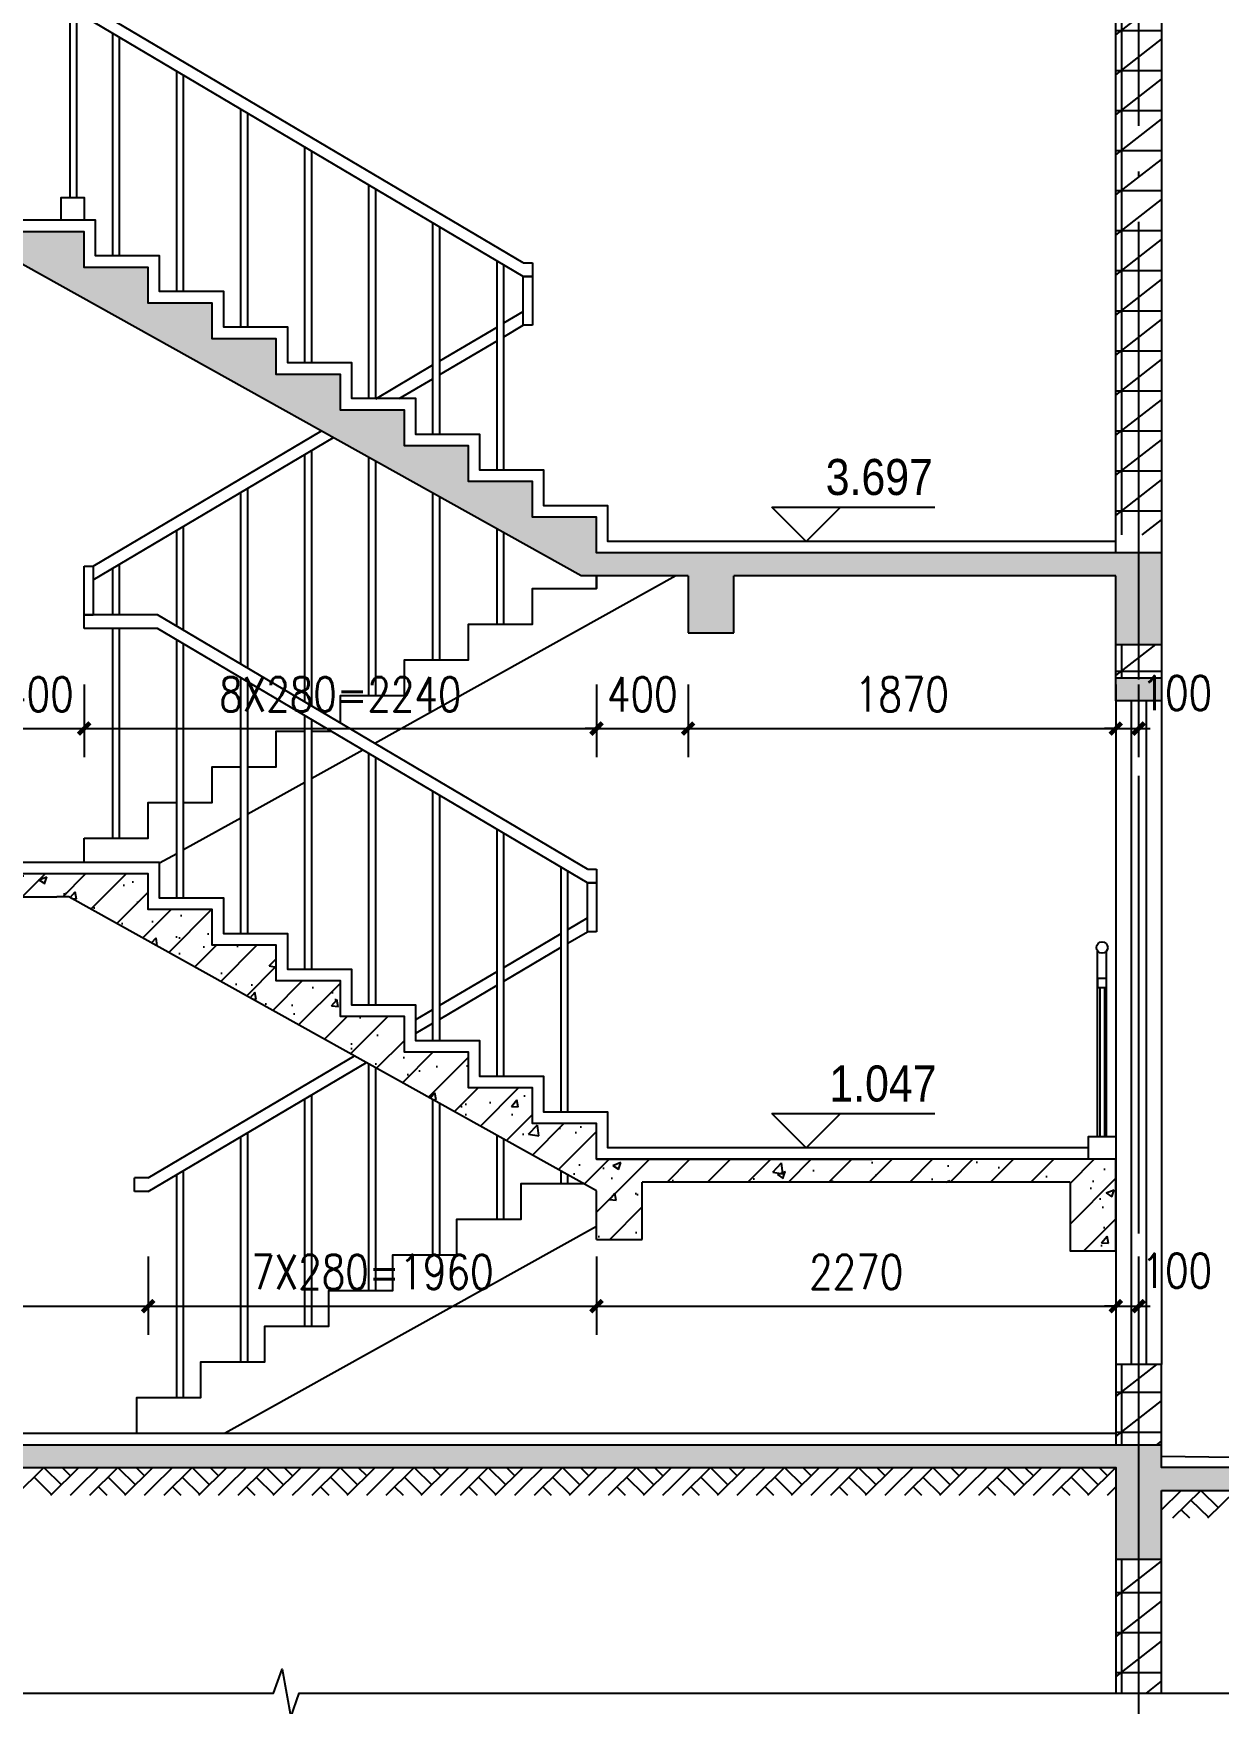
# Model space of a CAD drawing. Extents: x 718358 to 1668613, y -348838 to -159582.
# Drawn here: x 881402 to 886584, y -313767 to -306469 of the extents above; entities that cross this region are included whole.
import ezdxf

# ---------------------------------------------------------------- set-up
doc = ezdxf.new("R2010")
doc.units = 0
doc.header["$LTSCALE"] = 1000
doc.linetypes.add('DOTE', pattern=[2.42, 2, -0.2, 0.02, -0.2])
for name, color, linetype in [('建-可见线', 7, 'Continuous'), ('建-墙体', 2, 'Continuous'), ('建-尺寸', 73, 'Continuous'), ('建-影线', 8, 'Continuous'), ('建-标高', 3, 'Continuous'), ('建-楼梯', 4, 'Continuous'), ('建-楼梯-扶手', 3, 'Continuous'), ('建-楼梯-护栏', 163, 'Continuous'), ('建-符号', 3, 'Continuous'), ('建-轴标', 3, 'Continuous'), ('建-轴网', 14, 'DOTE'), ('建-门窗', 4, 'Continuous')]:
    doc.layers.add(name, color=color, linetype=linetype)
doc.styles.add('_TCH_DIM', font='gt单线西文.shx', dxfattribs={"width": 0.8, "bigfont": 'gt单线中文.shx'})
doc.styles.add('DIM_FONT', font='SIMPLEX.shx', dxfattribs={"width": 0.8, "bigfont": 'GBCBIG.shx'})
doc.dimstyles.new('DIMN50', dxfattribs={"dimscale": 0.5, "dimtxt": 300, "dimasz": 100, "dimexe": 250, "dimexo": 300, "dimgap": 150, "dimtad": 1, "dimdec": 0, "dimzin": 0, "dimdsep": 46, "dimtxsty": 'DIM_FONT', "dimblk": 'ARCHTICK', "dimcen": 0.09, "dimdle": 1, "dimclrt": 7, "dimazin": 2, "dimtfac": 1, "dimtdec": 0, "dimtix": 1, "dimtmove": 2, "dimatfit": 3, "dimldrblk": 'ARCHTICK', "dimfxl": 1, "dimtolj": 1, "dimtzin": 0, "dimarcsym": 0})
pattern_1 = [(45, (115212.84, -21555.93), (-88.388348, 88.388348), []), (50, (115212.84, -21555.93), (358.63009, -31.37607), [37.5, -412.5]), (355, (115212.84, -21555.93), (-69.37567, 376.09607), [30, -330]), (100.4514, (115242.72, -21558.54), (289.25469, 344.71977), [31.8701, -350.57106]), (46.1842, (115212.84, -21455.93), (533.62052, -82.7595), [56.25, -618.75]), (96.6356, (115257.3, -21462.8), (467.33135, 487.05894), [47.80514, -525.8565]), (351.1842, (115212.84, -21455.9), (467.33097, 487.0593), [45, -495]), (21, (115262.84, -21480.93), (298.45353, -201.30945), [37.5, -412.5]), (326, (115262.84, -21480.93), (121.65767, 362.57502), [30, -330]), (71.4514, (115287.7, -21497.7), (420.11131, 161.26525), [31.8701, -350.57106]), (37.5, (115212.84, -21555.93), (6.079928, 166.446927), [0, -326, 0, -335, 0, -331.25]), (7.5, (115212.84, -21555.93), (131.53477, 197.205856), [0, -191, 0, -318.5, 0, -126.25]), (327.5, (115101.34, -21555.93), (266.911218, -11.277436), [0, -125, 0, -390, 0, -517.5]), (317.5, (115051.34, -21555.93), (291.593085, 50.05249), [0, -162.5, 0, -259, 0, -367.5])]
pattern_2 = [(0, (115110.34, -21555.93), (0, 175), []), (37.875, (115310.34, -21555.93), (-84.807639, 109.038328), []), (90, (115310.34, -21555.93), (-225, 1e-14), [])]

# ---------------------------------------------------------------- blocks, each defined once
blk = doc.blocks.new('FGF')
at = {"layer": '建-楼梯-扶手'}
for p, q in [((801684.8, -290073.3), (801684.8, -289263.3)), ((801724.8, -290073.3), (801724.8, -289263.3)), ((801684.8, -290073.3), (801684.8, -289313.3)), ((801694.8, -289423.3), (801694.8, -290073.3)), ((801694.8, -289423.3), (801694.8, -290073.3)), ((801714.8, -289423.3), (801714.8, -290073.3))]:
    blk.add_line(p, q, dxfattribs=at)
blk.add_lwpolyline([(801684.8, -289423.3), (801724.8, -289423.3), (801724.8, -289383.3), (801684.8, -289383.3)], close=True, dxfattribs=at)
blk.add_circle((801704.8, -289248.3), 25, dxfattribs=at)
blk = doc.blocks.new('_ArchTick')
at = {"color": 0, "linetype": 'ByBlock', "const_width": 0.4}
blk.add_lwpolyline([(-0.5, -0.5), (0.5, 0.5)], dxfattribs=at)
blk = doc.blocks.new('*D3566')
at = {"layer": 'Defpoints', "color": 0, "transparency": 16777216}
for p in [(886134.3, -311663.2), (886234.3, -311663.2), (886234.3, -312030.5)]:
    blk.add_point(p, dxfattribs=at)
at = {"layer": '建-尺寸', "color": 0, "lineweight": -2, "transparency": 16777216}
for p, q in [((886134.3, -311813.2), (886134.3, -312155.5)), ((886234.3, -311813.2), (886234.3, -312155.5)), ((886134.3, -312030.5), (886084.3, -312030.5)), ((886134.3, -312030.5), (886234.3, -312030.5)), ((886234.3, -312030.5), (886284.3, -312030.5))]:
    blk.add_line(p, q, dxfattribs=at)
at = {"layer": '建-尺寸', "color": 0, "lineweight": -2, "transparency": 16777216, "xscale": 50, "yscale": 50, "zscale": 50}
blk.add_blockref('_ArchTick', (886134.3, -312030.5), dxfattribs=at)
at = {"layer": '建-尺寸', "color": 0, "lineweight": -2, "transparency": 16777216, "xscale": 50, "yscale": 50, "zscale": 50, "rotation": 180}
blk.add_blockref('_ArchTick', (886234.3, -312030.5), dxfattribs=at)
at = {"layer": '建-尺寸', "color": 7, "transparency": 16777216, "insert": (886400.9, -311875.5), "char_height": 150, "attachment_point": 5, "style": 'DIM_FONT'}
blk.add_mtext('\\A1;100', dxfattribs=at)
blk = doc.blocks.new('*D3567')
at = {"layer": 'Defpoints', "color": 0, "transparency": 16777216}
for p in [(883864.3, -311663.2), (886134.3, -311663.2), (886134.3, -312030.5)]:
    blk.add_point(p, dxfattribs=at)
at = {"layer": '建-尺寸', "color": 0, "lineweight": -2, "transparency": 16777216}
for p, q in [((883864.3, -311813.2), (883864.3, -312155.5)), ((886134.3, -311813.2), (886134.3, -312155.5)), ((883863.8, -312030.5), (886134.8, -312030.5))]:
    blk.add_line(p, q, dxfattribs=at)
at = {"layer": '建-尺寸', "color": 0, "lineweight": -2, "transparency": 16777216, "xscale": 50, "yscale": 50, "zscale": 50, "rotation": 180}
blk.add_blockref('_ArchTick', (883864.3, -312030.5), dxfattribs=at)
at = {"layer": '建-尺寸', "color": 0, "lineweight": -2, "transparency": 16777216, "xscale": 50, "yscale": 50, "zscale": 50}
blk.add_blockref('_ArchTick', (886134.3, -312030.5), dxfattribs=at)
at = {"layer": '建-尺寸', "color": 7, "transparency": 16777216, "insert": (884999.3, -311880.5), "char_height": 150, "attachment_point": 5, "style": 'DIM_FONT'}
blk.add_mtext('\\A1;2270', dxfattribs=at)
blk = doc.blocks.new('*D3568')
at = {"layer": 'Defpoints', "color": 0, "transparency": 16777216}
for p in [(881904.3, -311663.2), (883864.3, -311663.2), (883864.3, -312030.5)]:
    blk.add_point(p, dxfattribs=at)
at = {"layer": '建-尺寸', "color": 0, "lineweight": -2, "transparency": 16777216}
for p, q in [((881904.3, -311813.2), (881904.3, -312155.5)), ((883864.3, -311813.2), (883864.3, -312155.5)), ((881903.8, -312030.5), (883864.8, -312030.5))]:
    blk.add_line(p, q, dxfattribs=at)
at = {"layer": '建-尺寸', "color": 0, "lineweight": -2, "transparency": 16777216, "xscale": 50, "yscale": 50, "zscale": 50, "rotation": 180}
blk.add_blockref('_ArchTick', (881904.3, -312030.5), dxfattribs=at)
at = {"layer": '建-尺寸', "color": 0, "lineweight": -2, "transparency": 16777216, "xscale": 50, "yscale": 50, "zscale": 50}
blk.add_blockref('_ArchTick', (883864.3, -312030.5), dxfattribs=at)
at = {"layer": '建-尺寸', "color": 7, "transparency": 16777216, "insert": (882884.3, -311880.5), "char_height": 150, "attachment_point": 5, "style": 'DIM_FONT'}
blk.add_mtext('\\A1;7X280=1960', dxfattribs=at)
blk = doc.blocks.new('*D3569')
at = {"layer": 'Defpoints', "color": 0, "transparency": 16777216}
for p in [(879334.3, -311663.2), (881904.3, -311663.2), (881904.3, -312030.5)]:
    blk.add_point(p, dxfattribs=at)
at = {"layer": '建-尺寸', "color": 0, "lineweight": -2, "transparency": 16777216}
for p, q in [((879334.3, -311813.2), (879334.3, -312155.5)), ((881904.3, -311813.2), (881904.3, -312155.5)), ((879333.8, -312030.5), (881904.8, -312030.5))]:
    blk.add_line(p, q, dxfattribs=at)
at = {"layer": '建-尺寸', "color": 0, "lineweight": -2, "transparency": 16777216, "xscale": 50, "yscale": 50, "zscale": 50, "rotation": 180}
blk.add_blockref('_ArchTick', (879334.3, -312030.5), dxfattribs=at)
at = {"layer": '建-尺寸', "color": 0, "lineweight": -2, "transparency": 16777216, "xscale": 50, "yscale": 50, "zscale": 50}
blk.add_blockref('_ArchTick', (881904.3, -312030.5), dxfattribs=at)
at = {"layer": '建-尺寸', "color": 7, "transparency": 16777216, "insert": (880619.3, -311880.5), "char_height": 150, "attachment_point": 5, "style": 'DIM_FONT'}
blk.add_mtext('\\A1;2570', dxfattribs=at)
blk = doc.blocks.new('*D3570')
at = {"layer": 'Defpoints', "color": 0, "transparency": 16777216}
for p in [(879434.3, -313720.8), (886234.3, -313720.8), (886234.3, -314274.8)]:
    blk.add_point(p, dxfattribs=at)
at = {"layer": '建-轴标', "color": 0, "lineweight": -2, "transparency": 16777216}
for p, q in [((879434.3, -313870.8), (879434.3, -314399.8)), ((886234.3, -313870.8), (886234.3, -314399.8)), ((879433.8, -314274.8), (886234.8, -314274.8))]:
    blk.add_line(p, q, dxfattribs=at)
at = {"layer": '建-轴标', "color": 0, "lineweight": -2, "transparency": 16777216, "xscale": 50, "yscale": 50, "zscale": 50, "rotation": 180}
blk.add_blockref('_ArchTick', (879434.3, -314274.8), dxfattribs=at)
at = {"layer": '建-轴标', "color": 0, "lineweight": -2, "transparency": 16777216, "xscale": 50, "yscale": 50, "zscale": 50}
blk.add_blockref('_ArchTick', (886234.3, -314274.8), dxfattribs=at)
at = {"layer": '建-轴标', "color": 7, "transparency": 16777216, "insert": (882834.3, -314124.8), "char_height": 150, "attachment_point": 5, "style": 'DIM_FONT'}
blk.add_mtext('\\A1;6800', dxfattribs=at)
blk = doc.blocks.new('*D3571')
at = {"layer": 'Defpoints', "color": 0, "transparency": 16777216}
for p in [(886134.3, -309164.4), (886234.3, -309164.4), (886234.3, -309506.6)]:
    blk.add_point(p, dxfattribs=at)
at = {"layer": '建-尺寸', "color": 0, "lineweight": -2, "transparency": 16777216}
for p, q in [((886134.3, -309314.4), (886134.3, -309631.6)), ((886234.3, -309314.4), (886234.3, -309631.6)), ((886134.3, -309506.6), (886084.3, -309506.6)), ((886134.3, -309506.6), (886234.3, -309506.6)), ((886234.3, -309506.6), (886284.3, -309506.6))]:
    blk.add_line(p, q, dxfattribs=at)
at = {"layer": '建-尺寸', "color": 0, "lineweight": -2, "transparency": 16777216, "xscale": 50, "yscale": 50, "zscale": 50}
blk.add_blockref('_ArchTick', (886134.3, -309506.6), dxfattribs=at)
at = {"layer": '建-尺寸', "color": 0, "lineweight": -2, "transparency": 16777216, "xscale": 50, "yscale": 50, "zscale": 50, "rotation": 180}
blk.add_blockref('_ArchTick', (886234.3, -309506.6), dxfattribs=at)
at = {"layer": '建-尺寸', "color": 7, "transparency": 16777216, "insert": (886400.9, -309351.6), "char_height": 150, "attachment_point": 5, "style": 'DIM_FONT'}
blk.add_mtext('\\A1;100', dxfattribs=at)
blk = doc.blocks.new('*D3572')
at = {"layer": 'Defpoints', "color": 0, "transparency": 16777216}
for p in [(884264.3, -309164.4), (886134.3, -309164.4), (886134.3, -309506.6)]:
    blk.add_point(p, dxfattribs=at)
at = {"layer": '建-尺寸', "color": 0, "lineweight": -2, "transparency": 16777216}
for p, q in [((884264.3, -309314.4), (884264.3, -309631.6)), ((886134.3, -309314.4), (886134.3, -309631.6)), ((884263.8, -309506.6), (886134.8, -309506.6))]:
    blk.add_line(p, q, dxfattribs=at)
at = {"layer": '建-尺寸', "color": 0, "lineweight": -2, "transparency": 16777216, "xscale": 50, "yscale": 50, "zscale": 50, "rotation": 180}
blk.add_blockref('_ArchTick', (884264.3, -309506.6), dxfattribs=at)
at = {"layer": '建-尺寸', "color": 0, "lineweight": -2, "transparency": 16777216, "xscale": 50, "yscale": 50, "zscale": 50}
blk.add_blockref('_ArchTick', (886134.3, -309506.6), dxfattribs=at)
at = {"layer": '建-尺寸', "color": 7, "transparency": 16777216, "insert": (885199.3, -309356.6), "char_height": 150, "attachment_point": 5, "style": 'DIM_FONT'}
blk.add_mtext('\\A1;1870', dxfattribs=at)
blk = doc.blocks.new('*D3573')
at = {"layer": 'Defpoints', "color": 0, "transparency": 16777216}
for p in [(883864.3, -309164.4), (884264.3, -309164.4), (884264.3, -309506.6)]:
    blk.add_point(p, dxfattribs=at)
at = {"layer": '建-尺寸', "color": 0, "lineweight": -2, "transparency": 16777216}
for p, q in [((883864.3, -309314.4), (883864.3, -309631.6)), ((884264.3, -309314.4), (884264.3, -309631.6)), ((883864.3, -309506.6), (883814.3, -309506.6)), ((883864.3, -309506.6), (884264.3, -309506.6)), ((884264.3, -309506.6), (884314.3, -309506.6))]:
    blk.add_line(p, q, dxfattribs=at)
at = {"layer": '建-尺寸', "color": 0, "lineweight": -2, "transparency": 16777216, "xscale": 50, "yscale": 50, "zscale": 50}
blk.add_blockref('_ArchTick', (883864.3, -309506.6), dxfattribs=at)
at = {"layer": '建-尺寸', "color": 0, "lineweight": -2, "transparency": 16777216, "xscale": 50, "yscale": 50, "zscale": 50, "rotation": 180}
blk.add_blockref('_ArchTick', (884264.3, -309506.6), dxfattribs=at)
at = {"layer": '建-尺寸', "color": 7, "transparency": 16777216, "insert": (884064.3, -309356.6), "char_height": 150, "attachment_point": 5, "style": 'DIM_FONT'}
blk.add_mtext('\\A1;400', dxfattribs=at)
blk = doc.blocks.new('*D3574')
at = {"layer": 'Defpoints', "color": 0, "transparency": 16777216}
for p in [(881624.3, -309164.4), (883864.3, -309164.4), (883864.3, -309506.6)]:
    blk.add_point(p, dxfattribs=at)
at = {"layer": '建-尺寸', "color": 0, "lineweight": -2, "transparency": 16777216}
for p, q in [((881624.3, -309314.4), (881624.3, -309631.6)), ((883864.3, -309314.4), (883864.3, -309631.6)), ((881623.8, -309506.6), (883864.8, -309506.6))]:
    blk.add_line(p, q, dxfattribs=at)
at = {"layer": '建-尺寸', "color": 0, "lineweight": -2, "transparency": 16777216, "xscale": 50, "yscale": 50, "zscale": 50, "rotation": 180}
blk.add_blockref('_ArchTick', (881624.3, -309506.6), dxfattribs=at)
at = {"layer": '建-尺寸', "color": 0, "lineweight": -2, "transparency": 16777216, "xscale": 50, "yscale": 50, "zscale": 50}
blk.add_blockref('_ArchTick', (883864.3, -309506.6), dxfattribs=at)
at = {"layer": '建-尺寸', "color": 7, "transparency": 16777216, "insert": (882744.3, -309356.6), "char_height": 150, "attachment_point": 5, "style": 'DIM_FONT'}
blk.add_mtext('\\A1;8X280=2240', dxfattribs=at)
blk = doc.blocks.new('*D3575')
at = {"layer": 'Defpoints', "color": 0, "transparency": 16777216}
for p in [(881224.3, -309164.4), (881624.3, -309164.4), (881624.3, -309506.6)]:
    blk.add_point(p, dxfattribs=at)
at = {"layer": '建-尺寸', "color": 0, "lineweight": -2, "transparency": 16777216}
for p, q in [((881224.3, -309314.4), (881224.3, -309631.6)), ((881624.3, -309314.4), (881624.3, -309631.6)), ((881224.3, -309506.6), (881174.3, -309506.6)), ((881224.3, -309506.6), (881624.3, -309506.6)), ((881624.3, -309506.6), (881674.3, -309506.6))]:
    blk.add_line(p, q, dxfattribs=at)
at = {"layer": '建-尺寸', "color": 0, "lineweight": -2, "transparency": 16777216, "xscale": 50, "yscale": 50, "zscale": 50}
blk.add_blockref('_ArchTick', (881224.3, -309506.6), dxfattribs=at)
at = {"layer": '建-尺寸', "color": 0, "lineweight": -2, "transparency": 16777216, "xscale": 50, "yscale": 50, "zscale": 50, "rotation": 180}
blk.add_blockref('_ArchTick', (881624.3, -309506.6), dxfattribs=at)
at = {"layer": '建-尺寸', "color": 7, "transparency": 16777216, "insert": (881424.3, -309356.6), "char_height": 150, "attachment_point": 5, "style": 'DIM_FONT'}
blk.add_mtext('\\A1;400', dxfattribs=at)
blk = doc.blocks.new('*D3577')
at = {"layer": 'Defpoints', "color": 0, "transparency": 16777216}
for p in [(881200.6, -306185.5), (881602.8, -306185.5), (881602.8, -307285.5)]:
    blk.add_point(p, dxfattribs=at)
at = {"layer": '建-尺寸', "color": 0, "lineweight": -2, "transparency": 16777216}
for p, q in [((881452.8, -306185.5), (881075.6, -306185.5)), ((881200.6, -307286), (881200.6, -306185)), ((881452.8, -307285.5), (881075.6, -307285.5))]:
    blk.add_line(p, q, dxfattribs=at)
at = {"layer": '建-尺寸', "color": 0, "lineweight": -2, "transparency": 16777216, "xscale": 50, "yscale": 50, "zscale": 50}
for p, rotation in [((881200.6, -306185.5), 90), ((881200.6, -307285.5), 270)]:
    blk.add_blockref('_ArchTick', p, dxfattribs=dict(at, rotation=rotation))
at = {"layer": '建-尺寸', "color": 7, "transparency": 16777216, "insert": (881050.6, -306735.5), "char_height": 150, "attachment_point": 5, "rotation": 90, "style": 'DIM_FONT'}
blk.add_mtext('\\A1;1100', dxfattribs=at)

msp = doc.modelspace()

# ---------------------------------------------------------------- hatches: boundary and pattern name
at = {"layer": '建-影线'}
h = msp.add_hatch(dxfattribs=at)
h.set_pattern_fill('空心砖', color=256, scale=50, style=0)
h.set_pattern_definition(pattern_2)
h.paths.add_polyline_path([(886134.3, -308660.5), (886334.3, -308660.5), (886334.3, -306285.5), (886134.3, -306285.5)], flags=16)
h.paths.add_polyline_path([(879134.3, -305085.5), (879334.3, -305085.5), (879334.3, -304872.6), (879134.3, -304872.6)], flags=16)
h = msp.add_hatch(dxfattribs=at)
h.set_pattern_fill('钢筋混凝土', color=256, scale=50, style=0)
h.set_pattern_definition(pattern_1)
h.paths.add_polyline_path([(879134.3, -307985.5), (879334.3, -307985.5), (879334.3, -307435.5), (881024.3, -307435.5), (881024.3, -307685.5), (881224.3, -307685.5), (881224.3, -307435.5), (881276.8, -307435.5), (883797.2, -308838.6), (884264.3, -308838.6), (884264.3, -309088.6), (884464.3, -309088.6), (884464.3, -308838.6), (886134.3, -308838.6), (886134.3, -309138.6), (886334.3, -309138.6), (886334.3, -308738.6), (883864.3, -308738.6), (883864.3, -308582.7), (883584.3, -308582.7), (883584.3, -308426.9), (883304.3, -308426.9), (883304.3, -308271), (883024.3, -308271), (883024.3, -308115.1), (882744.3, -308115.1), (882744.3, -307959.2), (882464.3, -307959.2), (882464.3, -307803.3), (882184.3, -307803.3), (882184.3, -307647.5), (881904.3, -307647.5), (881904.3, -307491.6), (881624.3, -307491.6), (881624.3, -307335.7), (881549.3, -307335.7), (881549.3, -307335.5), (878033.7, -307335.5), (878033.7, -307435.5), (879134.3, -307435.5)])
h.paths.add_polyline_path([(886134.3, -309385.6), (886334.3, -309385.6), (886334.3, -309285.6), (886134.3, -309285.6)], flags=16)
h.paths.add_polyline_path([(879134.3, -305185.5), (879334.3, -305185.5), (879334.3, -305085.5), (879134.3, -305085.5)], flags=16)
h = msp.add_hatch(dxfattribs=at)
h.set_pattern_fill('空心砖', color=256, scale=50, style=0)
h.set_pattern_definition(pattern_2)
h.paths.add_polyline_path([(879134.3, -313720.8), (879334.3, -313720.8), (879334.3, -313153.2), (879134.3, -313153.2)], flags=16)
h.paths.add_polyline_path([(886134.3, -313720.8), (886334.3, -313720.8), (886334.3, -313135.6), (886134.3, -313135.6)], flags=16)
h.paths.add_polyline_path([(886134.3, -312635.6), (886334.3, -312635.6), (886334.3, -312285.6), (886134.3, -312285.6)], flags=16)
h.paths.add_polyline_path([(879334.3, -310541.5), (879134.3, -310541.5), (879134.3, -312485.6), (879334.3, -312485.6)])
h.paths.add_polyline_path([(886334.3, -309138.6), (886134.3, -309138.6), (886134.3, -309285.6), (886334.3, -309285.6)])
h = msp.add_hatch(dxfattribs=at)
h.set_pattern_fill('钢筋混凝土', color=256, scale=50, style=0)
h.set_pattern_definition(pattern_1)
h.paths.add_polyline_path([(881904.3, -310141.5), (879434.3, -310141.5), (879434.3, -310241.5), (881024.3, -310241.5), (881504.3, -310241.5), (881557.2, -310241.5), (883864.3, -311525.9), (883864.3, -311738.6), (884064.3, -311738.6), (884064.3, -311488.6), (885934.3, -311488.6), (885934.3, -311788.6), (886134.3, -311788.6), (886134.3, -311388.6), (883864.3, -311388.6), (883864.3, -311232.7), (883584.3, -311232.7), (883584.3, -311076.8), (883304.3, -311076.8), (883304.3, -310920.9), (883024.3, -310920.9), (883024.3, -310765.1), (882744.3, -310765.1), (882744.3, -310609.2), (882464.3, -310609.2), (882464.3, -310453.3), (882184.3, -310453.3), (882184.3, -310297.4), (881904.3, -310297.4)])
h.paths.add_polyline_path([(879334.3, -310241.5), (879434.3, -310241.5), (879434.3, -310141.5), (879134.3, -310141.5), (879134.3, -310541.5), (879334.3, -310541.5)])
h = msp.add_hatch(dxfattribs=at)
h.set_pattern_fill('钢筋混凝土', color=256, scale=50, style=0)
h.set_pattern_definition([(45, (311346.84, -26056.43), (-88.388348, 88.388348), []), (50, (311346.84, -26056.43), (358.63009, -31.37607), [37.5, -412.5]), (355, (311346.84, -26056.43), (-69.37567, 376.09607), [30, -330]), (100.4514, (311376.72, -26059.04), (289.2547, 344.71977), [31.8701, -350.57106]), (46.1842, (311346.84, -25956.43), (533.62052, -82.7595), [56.25, -618.75]), (96.6356, (311391.3, -25963.3), (467.33135, 487.05894), [47.80514, -525.8565]), (351.1842, (311346.84, -25956.4), (467.33097, 487.0593), [45, -495]), (21, (311396.84, -25981.43), (298.45353, -201.30945), [37.5, -412.5]), (326, (311396.84, -25981.43), (121.65767, 362.57502), [30, -330]), (71.4514, (311421.7, -25998.2), (420.11131, 161.26525), [31.8701, -350.57106]), (37.5, (311346.84, -26056.43), (6.079928, 166.446927), [0, -326, 0, -335, 0, -331.25]), (7.5, (311346.84, -26056.43), (131.53477, 197.205856), [0, -191, 0, -318.5, 0, -126.25]), (327.5, (311235.34, -26056.43), (266.911218, -11.277436), [0, -125, 0, -390, 0, -517.5]), (317.5, (311185.34, -26056.43), (291.593085, 50.05249), [0, -162.5, 0, -259, 0, -367.5])])
h.paths.add_polyline_path([(879334.3, -312735.6), (886134.3, -312735.6), (886134.3, -313135.6), (886334.3, -313135.6), (886334.3, -312835.6), (886983.3, -312835.6), (886983.3, -312735.6), (886334.3, -312735.6), (886334.3, -312635.6), (879334.3, -312635.6), (879334.3, -312485.6), (878033.7, -312485.6), (878033.7, -312585.6), (879134.3, -312585.6), (879134.3, -313135.6), (879334.3, -313135.6)])

# ---------------------------------------------------------------- linework, layer by layer
at = {"layer": '建-可见线'}
msp.add_line((886334.3, -312685.6), (886983.3, -312694.9), dxfattribs=at)
for points in [[(886134.3, -308688.6), (883914.3, -308688.6), (883914.3, -308532.7), (883634.3, -308532.7), (883634.3, -308376.9), (883354.3, -308376.9), (883354.3, -308221), (883074.3, -308221), (883074.3, -308065.1), (882794.3, -308065.1), (882794.3, -307909.2), (882514.3, -307909.2), (882514.3, -307753.3), (882234.3, -307753.3), (882234.3, -307597.5), (881954.3, -307597.5), (881954.3, -307441.6), (881674.3, -307441.6), (881674.3, -307285.5), (878033.7, -307285.5)], [(886014.3, -311338.6), (883914.3, -311338.6), (883914.3, -311182.7), (883634.3, -311182.7), (883634.3, -311026.8), (883354.3, -311026.8), (883354.3, -310870.9), (883074.3, -310870.9), (883074.3, -310715.1), (882794.3, -310715.1), (882794.3, -310559.2), (882514.3, -310559.2), (882514.3, -310403.3), (882234.3, -310403.3), (882234.3, -310247.4), (881954.3, -310247.4), (881954.3, -310091.5), (879334.3, -310091.5)], [(886014.3, -311388.6), (886014.3, -311288.6), (886134.3, -311288.6)], [(879334.3, -312585.6), (886134.3, -312585.6)]]:
    msp.add_lwpolyline(points, dxfattribs=at)
at = {"layer": '建-墙体'}
for p, q in [((886134.3, -308738.6), (886134.3, -306385.5)), ((884264.3, -308838.6), (884264.3, -309088.6)), ((884464.3, -309088.6), (884464.3, -308838.6)), ((884264.3, -309088.6), (884464.3, -309088.6)), ((886134.3, -309138.6), (886334.3, -309138.6)), ((886134.3, -309285.6), (886334.3, -309285.6)), ((881024.3, -310241.5), (881504.3, -310241.5)), ((881557.2, -310241.5), (881504.3, -310241.5)), ((883864.3, -311525.9), (881557.2, -310241.5)), ((883864.3, -311738.6), (883864.3, -311525.9)), ((885934.3, -311488.6), (884064.3, -311488.6)), ((884064.3, -311738.6), (884064.3, -311488.6)), ((883864.3, -311738.6), (884064.3, -311738.6)), ((886134.3, -312485.6), (886134.3, -312635.6)), ((879334.3, -312635.6), (886334.3, -312635.6)), ((886334.3, -313720.8), (886334.3, -312835.6)), ((886134.3, -313135.6), (886334.3, -313135.6))]:
    msp.add_line(p, q, dxfattribs=at)
for points in [[(886334.3, -306385.5), (886334.3, -308738.6)], [(886334.3, -308738.6), (883864.3, -308738.6), (883864.3, -308582.7), (883584.3, -308582.7), (883584.3, -308426.9), (883304.3, -308426.9), (883304.3, -308271), (883024.3, -308271), (883024.3, -308115.1), (882744.3, -308115.1), (882744.3, -307959.2), (882464.3, -307959.2), (882464.3, -307803.3), (882184.3, -307803.3), (882184.3, -307647.5), (881904.3, -307647.5), (881904.3, -307491.6), (881624.3, -307491.6), (881624.3, -307335.5), (878033.7, -307335.5)], [(884264.3, -308838.6), (883797.2, -308838.6), (881277.2, -307435.7), (881224.3, -307435.7)], [(886334.3, -308738.6), (886334.3, -309385.6), (886134.3, -309385.6), (886134.3, -308838.6)], [(886134.3, -308838.6), (884464.3, -308838.6)], [(885934.3, -311488.6), (885934.3, -311788.6), (886134.3, -311788.6), (886134.3, -311388.6), (883864.3, -311388.6), (883864.3, -311232.7), (883584.3, -311232.7), (883584.3, -311076.8), (883304.3, -311076.8), (883304.3, -310920.9), (883024.3, -310920.9), (883024.3, -310765.1), (882744.3, -310765.1), (882744.3, -310609.2), (882464.3, -310609.2), (882464.3, -310453.3), (882184.3, -310453.3), (882184.3, -310297.4), (881904.3, -310297.4), (881904.3, -310141.5), (879134.3, -310141.5)], [(886983.3, -312735.6), (886334.3, -312735.6), (886334.3, -312285.6), (886134.3, -312285.6), (886134.3, -312485.6)], [(879334.3, -312735.6), (886134.3, -312735.6), (886134.3, -313720.8)], [(886334.3, -312835.6), (886983.3, -312835.6)]]:
    msp.add_lwpolyline(points, dxfattribs=at)
at = {"layer": '建-影线'}
for p, q in [((881326.1, -312855.6), (881448.2, -312735.6)), ((881448.2, -312735.6), (881524.6, -312810.6)), ((881478.8, -312855.6), (881601, -312735.6)), ((881527.7, -312735.6), (881564.3, -312771.6)), ((881601, -312819.6), (881686.5, -312735.6)), ((881649.9, -312855.6), (881772.1, -312735.6)), ((881772.1, -312735.6), (881848.4, -312810.6)), ((881802.6, -312855.6), (881924.8, -312735.6)), ((881851.5, -312735.6), (881888.1, -312771.6)), ((881924.8, -312819.6), (882010.3, -312735.6)), ((881973.7, -312855.6), (882095.9, -312735.6)), ((882095.9, -312735.6), (882172.2, -312810.6)), ((882126.4, -312855.6), (882248.6, -312735.6)), ((882175.3, -312735.6), (882211.9, -312771.6)), ((882248.6, -312819.6), (882334.1, -312735.6)), ((882297.5, -312855.6), (882419.7, -312735.6)), ((882419.7, -312735.6), (882496, -312810.6)), ((882450.2, -312855.6), (882572.4, -312735.6)), ((882499.1, -312735.6), (882535.8, -312771.6)), ((882572.4, -312819.6), (882657.9, -312735.6)), ((882621.3, -312855.6), (882743.5, -312735.6)), ((882743.5, -312735.6), (882819.9, -312810.6)), ((882774, -312855.6), (882896.2, -312735.6)), ((882822.9, -312735.6), (882859.6, -312771.6)), ((882896.2, -312819.6), (882981.8, -312735.6)), ((882945.1, -312855.6), (883067.3, -312735.6)), ((883067.3, -312735.6), (883143.7, -312810.6)), ((883097.8, -312855.6), (883220, -312735.6)), ((883146.7, -312735.6), (883183.4, -312771.6)), ((883220, -312819.6), (883305.6, -312735.6)), ((883268.9, -312855.6), (883391.1, -312735.6)), ((883391.1, -312735.6), (883467.5, -312810.6)), ((883421.7, -312855.6), (883543.8, -312735.6)), ((883470.5, -312735.6), (883507.2, -312771.6)), ((883543.8, -312819.6), (883629.4, -312735.6)), ((883592.7, -312855.6), (883714.9, -312735.6)), ((883714.9, -312735.6), (883791.3, -312810.6)), ((883745.5, -312855.6), (883867.7, -312735.6)), ((883794.3, -312735.6), (883831, -312771.6)), ((883867.7, -312819.6), (883953.2, -312735.6)), ((883916.5, -312855.6), (884038.7, -312735.6)), ((884038.7, -312735.6), (884115.1, -312810.6)), ((884069.3, -312855.6), (884191.5, -312735.6)), ((884118.1, -312735.6), (884154.8, -312771.6)), ((884191.5, -312819.6), (884277, -312735.6)), ((884240.3, -312855.6), (884362.5, -312735.6)), ((884362.5, -312735.6), (884438.9, -312810.6)), ((884393.1, -312855.6), (884515.3, -312735.6)), ((884442, -312735.6), (884478.6, -312771.6)), ((884515.3, -312819.6), (884600.8, -312735.6)), ((884564.1, -312855.6), (884686.3, -312735.6)), ((884686.3, -312735.6), (884762.7, -312810.6)), ((884716.9, -312855.6), (884839.1, -312735.6)), ((884765.8, -312735.6), (884802.4, -312771.6)), ((884839.1, -312819.6), (884924.6, -312735.6)), ((884888, -312855.6), (885010.2, -312735.6)), ((885010.2, -312735.6), (885086.5, -312810.6)), ((885040.7, -312855.6), (885162.9, -312735.6)), ((885089.6, -312735.6), (885126.2, -312771.6)), ((885162.9, -312819.6), (885248.4, -312735.6)), ((885211.8, -312855.6), (885334, -312735.6)), ((885334, -312735.6), (885410.3, -312810.6)), ((885364.5, -312855.6), (885486.7, -312735.6)), ((885413.4, -312735.6), (885450, -312771.6)), ((885486.7, -312819.6), (885572.2, -312735.6)), ((885535.6, -312855.6), (885657.8, -312735.6)), ((885657.8, -312735.6), (885734.1, -312810.6)), ((885688.3, -312855.6), (885810.5, -312735.6)), ((885737.2, -312735.6), (885773.9, -312771.6)), ((885810.5, -312819.6), (885896, -312735.6)), ((885859.4, -312855.6), (885981.6, -312735.6)), ((885981.6, -312735.6), (886057.9, -312810.6)), ((886012.1, -312855.6), (886134.3, -312735.6)), ((886061, -312735.6), (886097.7, -312771.6)), ((881405.5, -312777.6), (881481.8, -312852.6)), ((881564.3, -312855.6), (881601, -312819.6)), ((881686.5, -312819.6), (881723.2, -312855.6)), ((881729.3, -312777.6), (881805.7, -312852.6)), ((881888.1, -312855.6), (881924.8, -312819.6)), ((882010.3, -312819.6), (882047, -312855.6)), ((882053.1, -312777.6), (882129.5, -312852.6)), ((882211.9, -312855.6), (882248.6, -312819.6)), ((882334.1, -312819.6), (882370.8, -312855.6)), ((882376.9, -312777.6), (882453.3, -312852.6)), ((882535.8, -312855.6), (882572.4, -312819.6)), ((882657.9, -312819.6), (882694.6, -312855.6)), ((882700.7, -312777.6), (882777.1, -312852.6)), ((882859.6, -312855.6), (882896.2, -312819.6)), ((882981.8, -312819.6), (883018.4, -312855.6)), ((883024.5, -312777.6), (883100.9, -312852.6)), ((883183.4, -312855.6), (883220, -312819.6)), ((883305.6, -312819.6), (883342.2, -312855.6)), ((883348.3, -312777.6), (883424.7, -312852.6)), ((883507.2, -312855.6), (883543.8, -312819.6)), ((883629.4, -312819.6), (883666, -312855.6)), ((883672.1, -312777.6), (883748.5, -312852.6)), ((883831, -312855.6), (883867.7, -312819.6)), ((883953.2, -312819.6), (883989.8, -312855.6)), ((883996, -312777.6), (884072.3, -312852.6)), ((884154.8, -312855.6), (884191.5, -312819.6)), ((884277, -312819.6), (884313.7, -312855.6)), ((884319.8, -312777.6), (884396.1, -312852.6)), ((884478.6, -312855.6), (884515.3, -312819.6)), ((884600.8, -312819.6), (884637.5, -312855.6)), ((884643.6, -312777.6), (884719.9, -312852.6)), ((884802.4, -312855.6), (884839.1, -312819.6)), ((884924.6, -312819.6), (884961.3, -312855.6)), ((884967.4, -312777.6), (885043.8, -312852.6)), ((885126.2, -312855.6), (885162.9, -312819.6)), ((885248.4, -312819.6), (885285.1, -312855.6)), ((885291.2, -312777.6), (885367.6, -312852.6)), ((885450, -312855.6), (885486.7, -312819.6)), ((885572.2, -312819.6), (885608.9, -312855.6)), ((885615, -312777.6), (885691.4, -312852.6)), ((885773.9, -312855.6), (885810.5, -312819.6)), ((885896, -312819.6), (885932.7, -312855.6)), ((885938.8, -312777.6), (886015.2, -312852.6)), ((886097.7, -312855.6), (886134.3, -312819.6)), ((886334.3, -312919.6), (886420, -312835.6)), ((886383.3, -312955.6), (886505.8, -312835.6)), ((886505.8, -312835.6), (886582.3, -312910.6)), ((886536.4, -312955.6), (886658.8, -312835.6)), ((886420, -312919.6), (886456.8, -312955.6)), ((886462.9, -312877.6), (886539.4, -312952.6))]:
    msp.add_line(p, q, dxfattribs=at)
at = {"layer": '建-标高'}
for p, q in [((884780.8, -308688.6), (884630.8, -308538.6)), ((884630.8, -308538.6), (885342.6, -308538.6)), ((884780.8, -308688.6), (884930.8, -308538.6)), ((884780.8, -311338.6), (884630.8, -311188.6)), ((884630.8, -311188.6), (885342.6, -311188.6)), ((884780.8, -311338.6), (884930.8, -311188.6))]:
    msp.add_line(p, q, dxfattribs=at)
at = {"layer": '建-楼梯'}
for p, q in [((881562.8, -307185.5), (881562.8, -306235.5)), ((881592.8, -307185.5), (881592.8, -306235.5)), ((883544.3, -307471.2), (881592.8, -306316.8)), ((883544.3, -307531.2), (881592.8, -306376.8)), ((881749.3, -307441.6), (881749.3, -306469.4)), ((881779.3, -307441.6), (881779.3, -306487.2)), ((882029.3, -307597.5), (882029.3, -306635)), ((882059.3, -307597.5), (882059.3, -306652.8)), ((882309.3, -307753.3), (882309.3, -306800.7)), ((882339.3, -307753.3), (882339.3, -306818.4)), ((882589.3, -307909.2), (882589.3, -306966.3)), ((882619.3, -307909.2), (882619.3, -306984)), ((882869.3, -308065.1), (882869.3, -307131.9)), ((882899.3, -308065.1), (882899.3, -307149.7)), ((883149.3, -308221), (883149.3, -307297.6)), ((883179.3, -308221), (883179.3, -307315.3)), ((883429.3, -308376.9), (883429.3, -307463.2)), ((883459.3, -308376.9), (883459.3, -307480.9)), ((883544.3, -307471.2), (883584.3, -307471.2)), ((883584.3, -307471.2), (883584.3, -307531.2)), ((883584.3, -307531.2), (883544.3, -307531.2)), ((883544.3, -307531.2), (883584.3, -307531.2)), ((883544.3, -307744.2), (883544.3, -307531.2)), ((883584.3, -307531.2), (883584.3, -307744.2)), ((883459.3, -307734.4), (883544.3, -307684.2)), ((883179.3, -307900.1), (883429.3, -307752.2)), ((883179.3, -307960.1), (883429.3, -307812.2)), ((883459.3, -307794.4), (883544.3, -307744.2)), ((883584.3, -307744.2), (883544.3, -307744.2)), ((882899.3, -308065.7), (883149.3, -307917.8)), ((883001.8, -308065.1), (883149.3, -307977.8)), ((881664.3, -308796.3), (882661.5, -308206.4)), ((881664.3, -308856.3), (882713.8, -308235.4)), ((882589.3, -309390.7), (882589.3, -308309.1)), ((882619.3, -309408.5), (882619.3, -308291.3)), ((882869.3, -309362.1), (882869.3, -308322)), ((882899.3, -309362.1), (882899.3, -308338.7)), ((882339.3, -309242.9), (882339.3, -308457)), ((882309.3, -309225.1), (882309.3, -308474.7)), ((883149.3, -309206.3), (883149.3, -308477.9)), ((883179.3, -309206.3), (883179.3, -308494.6)), ((882029.3, -309059.5), (882029.3, -308640.3)), ((882059.3, -309077.2), (882059.3, -308622.6)), ((883429.3, -309050.4), (883429.3, -308633.8)), ((883459.3, -309050.4), (883459.3, -308650.5)), ((881624.3, -309009.2), (881624.3, -308796.3)), ((881624.3, -308796.3), (881664.3, -308796.3)), ((881664.3, -308796.3), (881664.3, -309009.2)), ((881749.3, -309009.2), (881749.3, -308806)), ((881779.3, -309009.2), (881779.3, -308788.2)), ((884211.4, -308838.6), (882894.9, -309571.5)), ((881624.3, -309069.2), (881624.3, -309009.2)), ((881624.3, -309009.2), (881664.3, -309009.2)), ((881664.3, -309009.2), (881624.3, -309009.2)), ((881944.3, -309009.2), (881664.3, -309009.2)), ((883824.3, -310121.3), (881944.3, -309009.2)), ((881664.3, -309069.2), (881624.3, -309069.2)), ((881944.3, -309069.2), (881664.3, -309069.2)), ((881749.3, -309985.7), (881749.3, -309069.2)), ((881779.3, -309985.7), (881779.3, -309069.2)), ((883824.3, -310181.3), (881944.3, -309069.2)), ((882029.3, -310247.4), (882029.3, -309119.5)), ((882029.3, -309225.1), (882029.3, -309119.5)), ((882059.3, -310247.4), (882059.3, -309137.2)), ((882059.3, -309242.9), (882059.3, -309137.2)), ((882309.3, -310403.3), (882309.3, -309285.1)), ((882309.3, -309390.7), (882309.3, -309285.1)), ((882339.3, -310403.3), (882339.3, -309302.9)), ((882339.3, -309408.5), (882339.3, -309302.9)), ((882589.3, -310559.2), (882589.3, -309450.7)), ((882589.3, -309518), (882589.3, -309450.7)), ((882619.3, -310559.2), (882619.3, -309468.5)), ((882619.3, -309518), (882619.3, -309468.5)), ((882842.7, -309600.6), (882619.3, -309725)), ((882842.7, -309600.6), (882750.7, -309651.8)), ((882869.3, -310715.1), (882869.3, -309616.4)), ((882899.3, -310715.1), (882899.3, -309634.1)), ((882589.3, -309741.7), (882339.3, -309880.8)), ((883149.3, -310870.9), (883149.3, -309782)), ((883179.3, -310870.9), (883179.3, -309799.8)), ((882309.3, -309897.5), (882059.3, -310036.7)), ((881624.3, -310091.5), (881624.3, -309985.7)), ((883429.3, -311026.8), (883429.3, -309947.6)), ((883459.3, -311026.8), (883459.3, -309965.4)), ((882029.3, -310053.4), (881954.3, -310095.2)), ((883709.3, -311182.7), (883709.3, -310113.3)), ((883739.3, -311182.7), (883739.3, -310131)), ((883824.3, -310121.3), (883864.3, -310121.3)), ((883864.3, -310121.3), (883864.3, -310181.3)), ((883864.3, -310181.3), (883824.3, -310181.3)), ((883824.3, -310181.3), (883864.3, -310181.3)), ((883824.3, -310394.2), (883824.3, -310181.3)), ((883864.3, -310181.3), (883864.3, -310394.2)), ((883739.3, -310384.5), (883824.3, -310334.2)), ((883459.3, -310550.2), (883709.3, -310402.3)), ((883739.3, -310444.5), (883824.3, -310394.2)), ((883864.3, -310394.2), (883824.3, -310394.2)), ((883459.3, -310610.2), (883709.3, -310462.3)), ((883179.3, -310715.8), (883429.3, -310567.9)), ((883179.3, -310775.8), (883429.3, -310627.9)), ((883074.3, -310777.9), (883149.3, -310733.5)), ((883074.3, -310777.9), (883149.3, -310733.5)), ((883074.3, -310837.9), (883149.3, -310793.5)), ((881904.3, -311470), (882805.9, -310936.7)), ((881904.3, -311530), (882858.1, -310965.8)), ((882869.3, -311962.1), (882869.3, -310972)), ((882899.3, -311962.1), (882899.3, -310988.7)), ((882589.3, -312118), (882589.3, -311124.8)), ((882619.3, -312118), (882619.3, -311107)), ((883149.3, -311806.2), (883149.3, -311127.9)), ((883179.3, -311806.2), (883179.3, -311144.6)), ((882309.3, -312273.9), (882309.3, -311290.4)), ((882339.3, -312273.9), (882339.3, -311272.7)), ((883429.3, -311650.3), (883429.3, -311283.8)), ((883459.3, -311650.3), (883459.3, -311300.5)), ((882029.3, -312429.7), (882029.3, -311456.1)), ((882059.3, -312429.7), (882059.3, -311438.3)), ((883709.3, -311494.5), (883709.3, -311439.6)), ((883739.3, -311494.5), (883739.3, -311456.3)), ((881904.3, -311470), (881844.3, -311470)), ((881844.3, -311530), (881844.3, -311470)), ((881904.3, -311530), (881844.3, -311530))]:
    msp.add_line(p, q, dxfattribs=at)
for points in [[(881524.3, -307285.5), (881524.3, -307185.5), (881624.3, -307185.5), (881624.3, -307285.5)], [(882744.3, -309482.4), (882744.3, -309362.1), (883024.3, -309362.1), (883024.3, -309206.3), (883304.3, -309206.3), (883304.3, -309050.4), (883584.3, -309050.4), (883584.3, -308894.5), (883864.3, -308894.5), (883864.3, -308838.9), (883864.3, -308894.5)], [(882339.3, -309673.9), (882464.3, -309673.9), (882464.3, -309518), (882589.3, -309518)], [(882619.3, -309518), (882703.1, -309518)], [(882059.3, -309829.8), (882184.3, -309829.8), (882184.3, -309673.9), (882309.3, -309673.9)], [(881624.3, -309985.7), (881904.3, -309985.7), (881904.3, -309829.8), (882029.3, -309829.8)], [(881854.3, -312585.6), (881854.3, -312429.7), (882134.3, -312429.7), (882134.3, -312273.9), (882414.3, -312273.9), (882414.3, -312118), (882694.3, -312118), (882694.3, -311962.1), (882974.3, -311962.1), (882974.3, -311806.2), (883254.3, -311806.2), (883254.3, -311650.3), (883534.3, -311650.3), (883534.3, -311494.5), (883807.8, -311494.5)], [(883864.3, -311681.8), (882240.8, -312585.6)]]:
    msp.add_lwpolyline(points, dxfattribs=at)
at = {"layer": '建-楼梯-护栏'}
for points in [[(881624.3, -307435.7), (881624.3, -307335.7), (881549.3, -307335.7)], [(883864.3, -311388.6), (885069.3, -311388.6)]]:
    msp.add_lwpolyline(points, dxfattribs=at)
at = {"layer": '建-符号'}
msp.add_lwpolyline([(878033.7, -313720.8), (882452.3, -313720.8), (882490.5, -313615.8), (882527.5, -313825.8), (882564.8, -313720.8), (886983.3, -313720.8)], dxfattribs=at)
at = {"layer": '建-轴标'}
msp.add_line((886234.3, -313720.8), (886234.3, -314770.8), dxfattribs=at)
at = {"layer": '建-轴网'}
msp.add_line((886234.3, -304872.6), (886234.3, -313992.1), dxfattribs=at)
at = {"layer": '建-门窗'}
for p, q in [((886134.3, -309385.6), (886134.3, -312285.6)), ((886201, -309385.6), (886201, -312285.6)), ((886267.7, -309385.6), (886267.7, -312285.6)), ((886334.3, -309385.6), (886334.3, -312285.6))]:
    msp.add_line(p, q, dxfattribs=at)

# ---------------------------------------------------------------- block references
at = {"layer": '建-楼梯-扶手'}
msp.add_blockref('FGF', (84369.5, -21215.3), dxfattribs=at)

# ---------------------------------------------------------------- texts
at = {"layer": '建-标高', "style": '_TCH_DIM', "width": 0.888889}
for s, p in [('3.697', (884866.2, -308486.1)), ('1.047', (884882.2, -311136.1))]:
    msp.add_text(s, height=157.5, dxfattribs=at).set_placement(p)

# ---------------------------------------------------------------- dimensions: what is measured, and where the dimension line sits
at = {"layer": '建-尺寸'}
for p1, p2, distance, picture, middle in [((881602.8, -307285.5), (881602.8, -306185.5), 402.2, '*D3577', (881050.6, -306735.5)), ((881224.3, -309164.4), (881624.3, -309164.4), -342.2, '*D3575', (881424.3, -309356.6)), ((883864.3, -309164.4), (884264.3, -309164.4), -342.2, '*D3573', (884064.3, -309356.6)), ((884264.3, -309164.4), (886134.3, -309164.4), -342.2, '*D3572', (885199.3, -309356.6)), ((879334.3, -311663.2), (881904.3, -311663.2), -367.3, '*D3569', (880619.3, -311880.5)), ((883864.3, -311663.2), (886134.3, -311663.2), -367.3, '*D3567', (884999.3, -311880.5))]:
    dim = msp.add_aligned_dim(p1=p1, p2=p2, distance=distance, dimstyle='DIMN50', dxfattribs=at)
    dim.commit()
    dim.dimension.update_dxf_attribs({"geometry": picture, "text_midpoint": middle})
for p1, p2, distance, text, picture, middle in [((881624.3, -309164.4), (883864.3, -309164.4), -342.2, '8X280=2240', '*D3574', (882744.3, -309356.6)), ((881904.3, -311663.2), (883864.3, -311663.2), -367.3, '7X280=1960', '*D3568', (882884.3, -311880.5))]:
    dim = msp.add_aligned_dim(p1=p1, p2=p2, distance=distance, text=text, dimstyle='DIMN50', dxfattribs=at)
    dim.commit()
    dim.dimension.update_dxf_attribs({"geometry": picture, "text_midpoint": middle})
for base, p1, p2, picture, middle in [((886234.3, -309506.6), (886134.3, -309164.4), (886234.3, -309164.4), '*D3571', (886400.9, -309351.6)), ((886234.3, -312030.5), (886134.3, -311663.2), (886234.3, -311663.2), '*D3566', (886400.9, -311875.5))]:
    dim = msp.add_linear_dim(base=base, p1=p1, p2=p2, angle=0, dimstyle='DIMN50', dxfattribs=at)
    dim.commit()
    dim.dimension.update_dxf_attribs({"geometry": picture, "text_midpoint": middle, "dimtype": 161})
at = {"layer": '建-轴标'}
dim = msp.add_aligned_dim(p1=(879434.3, -313720.8), p2=(886234.3, -313720.8), distance=-554, dimstyle='DIMN50', dxfattribs=at)
dim.commit()
dim.dimension.update_dxf_attribs({"geometry": '*D3570', "text_midpoint": (882834.3, -314124.8)})

doc.saveas('drawing.dxf')
